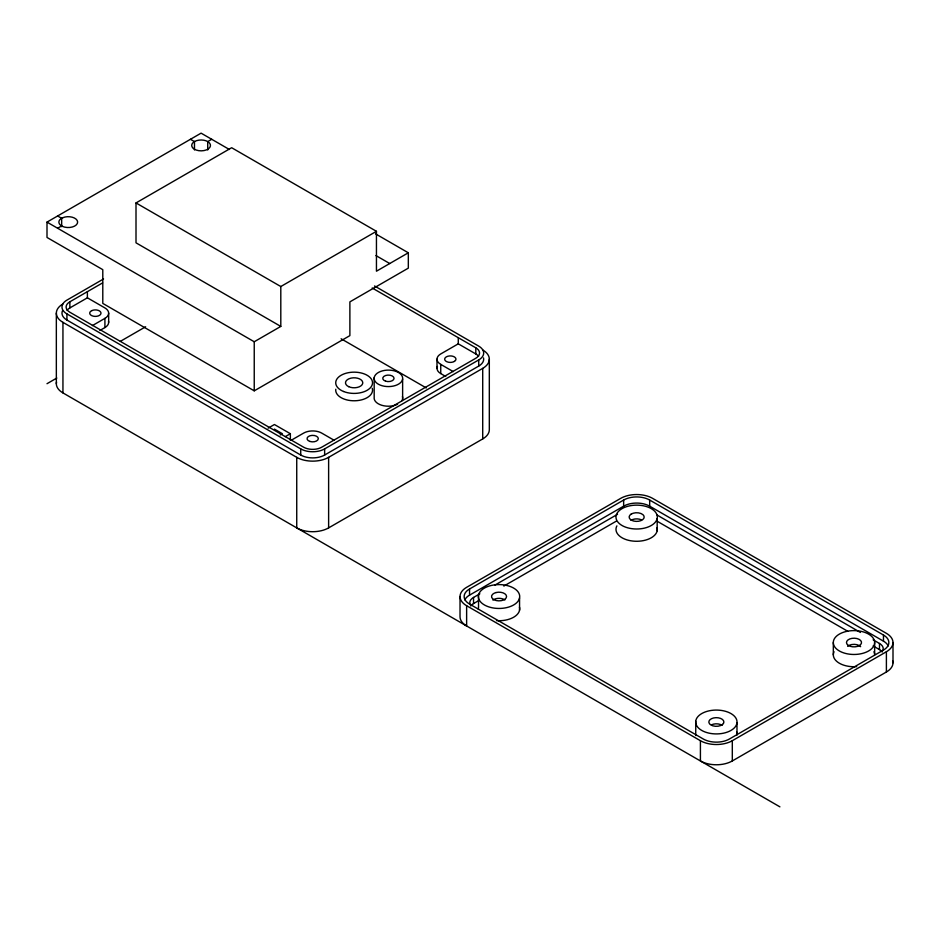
<?xml version="1.0" encoding="UTF-8"?>
<svg xmlns="http://www.w3.org/2000/svg" width="940" height="940" viewBox="0 0 940 940"><rect width="100%" height="100%" fill="white"/><g stroke="black" fill="none" stroke-linecap="round" stroke-linejoin="round"><path stroke-width="1.41" d="M375.542 233.86L408.324 252.79L408.324 268.135L349.88 301.881L349.88 335.627L254.235 390.84L102.789 303.409L102.789 269.663L47 237.456L47 222.11L201.089 133.151L229.36 149.472M57.622 228.244L61.664 225.917M211.723 139.285L207.716 141.599L207.716 149.965M136.006 202.934L280.801 286.536L280.801 326.415L136.006 242.826L136.006 202.934L231.651 147.721L376.447 231.311L376.447 271.202L408.324 252.79M103.553 278.969L66.928 300.107A16.908 9.764 0 0 0 66.928 313.913L66.928 320.046L300.73 455.031A16.908 9.764 0 0 0 324.641 455.031L478.73 366.071A16.908 9.764 0 0 0 483.536 357.893M372.193 287.993L475.805 347.812A12.772 7.379 0 0 1 475.805 358.246L321.715 447.205A12.772 7.379 0 0 1 303.644 447.205L69.854 312.233A12.772 7.379 0 0 1 69.854 301.799L102.578 282.905M67.081 310.329A12.772 7.379 0 0 1 69.854 307.932L87.385 297.816L104.916 307.932A12.772 7.379 0 0 1 104.916 318.366L104.916 327.566L99.91 330.457M92.39 325.593L104.916 318.366M47 383.708L56.811 378.045M120.367 341.349L145.63 326.768M280.801 286.536L376.447 231.311M47 222.11L254.235 341.761L280.801 326.415M268.147 428.135L274.421 424.516L290.366 433.716L290.366 440.402M280.226 434.962L282.388 433.716L274.421 429.11M285.349 436.606L290.366 433.716M291.118 440.331L303.644 433.093A12.772 7.379 0 0 1 321.715 433.093L334.24 440.331M478.578 356.342A12.772 7.379 0 0 0 475.805 353.945L458.274 343.829L440.743 353.945A12.772 7.379 0 0 0 440.743 364.379L440.743 373.579L445.748 376.482M66.928 313.913L300.73 448.897A16.908 9.764 0 0 0 324.641 448.897L478.73 359.938A16.908 9.764 0 0 0 478.73 346.132L374.531 285.971M62.945 303.949A22.548 13.019 0 0 0 62.945 322.349L296.735 457.334A22.548 13.019 0 0 0 328.624 457.334L482.714 368.374A22.548 13.019 0 0 0 482.714 349.962M296.735 457.334L296.735 527.892A22.548 13.019 0 0 0 328.624 527.892L482.714 438.933A22.548 13.019 0 0 0 489.317 429.721L489.317 359.162M469.542 589.004L623.643 500.045A18.412 10.634 0 0 1 649.681 500.045L883.471 635.029A18.412 10.634 0 0 1 883.471 650.057L729.381 739.028A18.412 10.634 0 0 1 703.343 739.028L469.542 604.044A18.412 10.634 0 0 1 469.542 589.004L469.542 595.149A18.412 10.634 0 0 0 464.783 599.908M469.542 595.149L623.643 506.178A18.412 10.634 0 0 1 649.681 506.178L883.471 641.162A18.412 10.634 0 0 1 888.241 645.921M470.764 605.489A12.772 7.379 0 0 1 473.537 597.441L479.846 593.798M495.004 585.044L617.521 514.309M470.764 605.971A12.772 7.379 0 0 1 473.537 603.586L478.589 600.66M503.84 586.078L616.252 521.183M466.628 605.724L700.418 740.708A22.548 13.019 0 0 0 732.307 740.708L886.397 651.749A22.548 13.019 0 0 0 886.397 633.337L652.595 498.353A22.548 13.019 0 0 0 620.717 498.353L466.628 587.324A22.548 13.019 0 0 0 466.628 605.724L466.628 625.981A22.548 13.019 0 0 1 460.024 616.769L460.024 596.524M700.418 740.708L700.418 760.954A22.548 13.019 0 0 0 732.307 760.954L886.397 671.994A22.548 13.019 0 0 0 892.812 661.09M190.468 139.285L194.474 141.599L194.474 149.965M375.918 255.562L389.724 263.529M440.743 364.379L453.256 371.617M657.13 515.085L860.429 632.456M873.131 639.799L879.488 643.465A12.772 7.379 0 0 1 882.801 650.586M341.114 338.776L426.255 387.926M657.13 521.218L847.727 631.257M873.131 645.933L879.488 649.599A12.772 7.379 0 0 1 882.261 651.996M57.622 215.977L61.664 218.315L61.664 226.681M56.529 382.004A22.548 13.019 0 0 0 62.945 392.908L779.906 806.849M893 642.537L893 662.794M886.397 651.749L886.397 671.994M883.471 635.029L883.471 641.162M879.488 643.465L879.488 649.599M874.647 642.537A20.668 11.926 0 0 1 843.65 652.877A20.668 11.926 0 0 1 843.65 632.209A20.668 11.926 0 0 1 874.647 642.537L874.647 654.816A20.668 11.926 0 0 0 873.942 651.726M833.322 642.537L833.322 654.816M736.984 722.754A20.668 11.926 0 0 1 704.918 731.931A20.668 11.926 0 0 1 707.186 711.31A20.668 11.926 0 0 1 736.984 722.754L736.984 735.033A20.668 11.926 0 0 0 736.619 731.919M732.307 740.708L732.307 760.954M695.741 721.239L695.741 733.505A20.668 11.926 0 0 0 695.823 735.597M657.178 518.504A20.668 11.926 0 0 1 624.242 526.611A20.668 11.926 0 0 1 628.555 506.096A20.668 11.926 0 0 1 657.178 518.504L657.178 530.783M649.681 500.045L649.681 506.178M623.643 500.045L623.643 506.178M519.55 597.993A20.668 11.926 0 0 1 486.591 606.053A20.668 11.926 0 0 1 490.974 585.538A20.668 11.926 0 0 1 519.55 597.993L519.55 610.26M482.714 368.374L482.714 438.933M478.73 359.938L478.73 366.071M478.531 595.067L478.531 607.334A20.668 11.926 0 0 0 478.401 609.414M475.805 347.812L475.805 353.945M473.537 597.441L473.537 603.586M458.274 337.695L458.274 343.829M436.994 359.162L436.994 368.374M402.626 379.055A14.276 8.248 0 0 1 380.218 385.095A14.276 8.248 0 0 1 382.357 370.877A14.276 8.248 0 0 1 402.626 379.055L402.626 398.689M374.179 377.622L374.179 397.256A14.276 8.248 0 0 0 381.816 405.293A14.276 8.248 0 0 0 397.585 404.282M328.624 457.334L328.624 527.892M324.641 448.897L324.641 455.031M300.73 448.897L300.73 455.031M254.235 341.761L254.235 390.84M108.664 313.149L108.664 322.349M87.385 291.67L87.385 297.816M69.854 301.799L69.854 307.932M62.945 322.349L62.945 392.908M56.341 313.149L56.341 383.708M402.461 396.539A14.276 8.248 0 0 1 401.815 400.793M66.928 320.046A16.908 9.764 0 0 1 62.545 310.623M657.119 527.669A20.668 11.926 0 0 1 635.064 541.24A20.668 11.926 0 0 1 616.887 525.871M519.503 607.146A20.668 11.926 0 0 1 496.508 620.635M856.681 666.636A20.668 11.926 0 0 1 834.027 651.726M372.252 388.291A18.412 10.634 0 0 1 354.944 400.769A18.412 10.634 0 0 1 335.78 389.231M440.743 373.579A12.772 7.379 0 0 1 437.429 366.459M108.546 321.386A12.772 7.379 0 0 1 104.916 327.566M630.999 520.349A7.52 4.336 0 0 1 641.609 519.938M492.971 600.108A7.52 4.336 0 0 1 494.322 599.285L496.003 598.698A7.52 4.336 0 0 1 504.886 599.943M847.645 646.344A7.52 4.336 0 0 1 860.652 646.673M711.498 724.834A7.52 4.336 0 0 1 722.084 725.327M723.436 723.459L722.543 724.458A7.52 4.336 0 0 1 710.64 724.811L709.571 723.859A7.52 4.336 0 0 1 715.986 717.667A7.52 4.336 0 0 1 723.436 723.459M630.999 514.215L629.918 515.155A7.52 4.336 0 0 0 636.18 521.394A7.52 4.336 0 0 0 643.771 515.672L642.901 514.65A7.52 4.336 0 0 0 630.999 514.215M194.65 141.47L193.1 142.575A9.388 5.429 0 0 0 194.263 149.143L196.155 150.036A9.388 5.429 0 0 0 208.375 148.849A9.388 5.429 0 0 0 207.928 141.705L206.036 140.8A9.388 5.429 0 0 0 194.65 141.47M91.885 310.588L90.851 311.187A5.64 3.255 0 0 0 90.91 315.147L91.967 315.746A5.64 3.255 0 0 0 99.546 315.323A5.64 3.255 0 0 0 99.475 310.929A5.64 3.255 0 0 0 91.885 310.588M62.816 217.692L61.018 218.656A9.388 5.429 0 0 0 60.595 225.259L62.263 226.293A9.388 5.429 0 0 0 74.648 226.082A9.388 5.429 0 0 0 75.905 218.973L74.237 217.939A9.388 5.429 0 0 0 62.816 217.692M454.431 361.383L453.291 361.923A5.64 3.255 0 0 1 445.807 361.125A5.64 3.255 0 0 1 446.524 356.754A5.64 3.255 0 0 1 454.138 356.777L455.078 357.435A5.64 3.255 0 0 1 454.431 361.383M859.054 645.745L857.456 646.391A7.52 4.336 0 0 1 846.482 642.725A7.52 4.336 0 0 1 856.869 638.53A7.52 4.336 0 0 1 859.054 645.745M496.003 592.553L494.322 593.152A7.52 4.336 0 0 0 494.605 600.026L496.32 600.566A7.52 4.336 0 0 0 506.554 596.418A7.52 4.336 0 0 0 496.003 592.553M385.576 381.158A5.64 3.255 0 0 0 394.036 378.338A5.64 3.255 0 0 0 385.576 375.518A5.64 3.255 0 0 0 385.576 381.158M309.859 441.436A5.64 3.255 0 0 0 318.319 438.616A5.64 3.255 0 0 0 309.859 435.808A5.64 3.255 0 0 0 309.859 441.436M348.646 386.646A8.636 4.994 0 0 0 362.652 383.602A8.636 4.994 0 0 0 351.078 378.115A8.636 4.994 0 0 0 348.646 386.646M343.582 391.498A18.412 10.634 0 0 0 372.463 383.708A18.412 10.634 0 0 0 346.331 373.156A18.412 10.634 0 0 0 343.582 391.498"/></g></svg>
